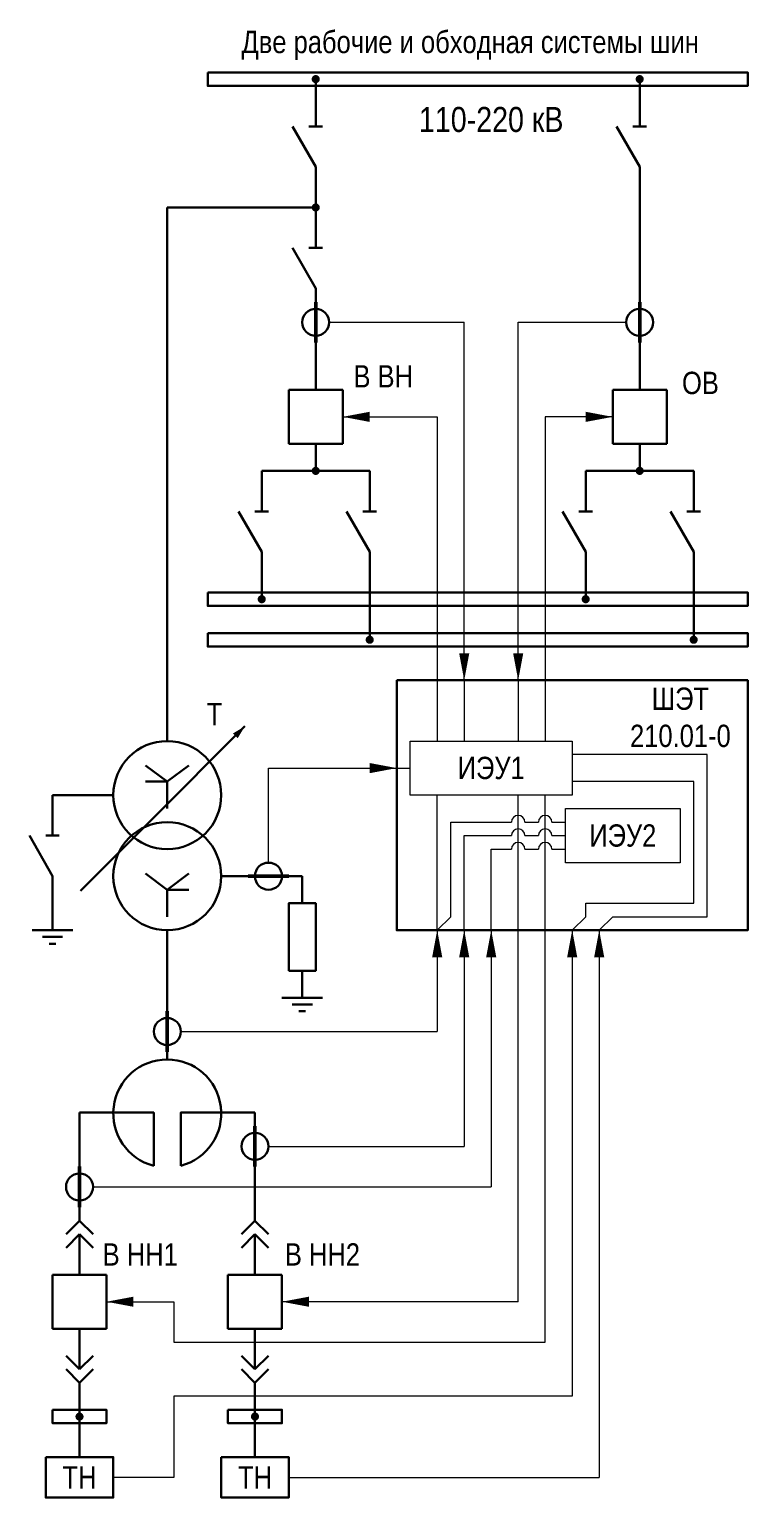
# Model space of a CAD drawing. Header units: millimetres. Extents: x 2410 to 4076, y 2105 to 2893.
# Drawn here: x 3069.7 to 3176.1, y 2676 to 2893.4 of the extents above; entities that cross this region are included whole.
import ezdxf
from ezdxf.enums import TextEntityAlignment as Align

# ---------------------------------------------------------------- set-up
doc = ezdxf.new("R2010")
doc.units = ezdxf.units.MM
doc.layers.add('Основная', color=7, linetype='Continuous', lineweight=30)
doc.layers.add('Тонкая', color=7, linetype='Continuous', lineweight=5)
doc.styles.add('Narrow', font='ARIALN.TTF', dxfattribs={"height": 1.8})
doc.styles.add('Вывод', font='tahoma.ttf', dxfattribs={"height": 2.5})
doc.styles.add('Компонент', font='ARIALN.TTF', dxfattribs={"height": 3.5})

# ---------------------------------------------------------------- blocks, each defined once
blk = doc.blocks.new('*U19')
at = {"layer": 'Основная'}
for p, q in [((0, 0), (-8, 0)), ((-8, -8), (-8, 0)), ((0, -8), (0, 0)), ((0, -8), (-8, -8))]:
    blk.add_line(p, q, dxfattribs=at)
at = {"layer": 'Основная', "style": 'Компонент'}
blk.add_attdef('ОУ', text='', height=3.5, dxfattribs=at).set_placement((-15, -3), align=Align.MIDDLE_CENTER)
blk = doc.blocks.new('*U41')
at = {"layer": 'Основная', "color": 0}
blk.add_line((0, 0), (6, 3.43), dxfattribs=at)
blk = doc.blocks.new('*U6')
at = {"layer": 'Основная', "color": 0}
blk.add_line((0, -1), (0, 1), dxfattribs=at)
blk = doc.blocks.new('*U15')
at = {"layer": 'Основная', "color": 0}
for p, q in [((0, 3), (0, 9)), ((0, -9), (0, -3))]:
    blk.add_line(p, q, dxfattribs=at)
at = {"ltscale": 0.25, "rotation": 89.99999999999999}
blk.add_blockref('*U6', (0, 3), dxfattribs=at)
at = {"layer": 'Основная', "ltscale": 0.25, "rotation": 89.99999999999999}
blk.add_blockref('*U41', (0, -3), dxfattribs=at)
at = {"layer": 'Основная'}
for tag, height, style, p in [('В1', 2.5, 'Вывод', (2, 7)), ('ОУ', 3.5, 'Компонент', (-12, 0)), ('В2', 2.5, 'Вывод', (2, -7))]:
    blk.add_attdef(tag, text='', height=height, dxfattribs=dict(at, style=style)).set_placement(p, align=Align.MIDDLE_CENTER)
blk = doc.blocks.new('*U101')
at = {"ltscale": 0.25}
blk.add_circle((0, 0), 2, dxfattribs=at)
at = {"layer": 'Основная', "color": 0, "lineweight": 50}
blk.add_line((0, -3), (0, 3), dxfattribs=at)
at = {"layer": 'Основная', "style": 'Компонент'}
blk.add_attdef('ОУ', text='', height=3.5, dxfattribs=at).set_placement((-6, 0), align=Align.MIDDLE_CENTER)
blk = doc.blocks.new('*U102')
at = {"ltscale": 0.25}
blk.add_circle((0, 0), 2, dxfattribs=at)
at = {"layer": 'Основная', "color": 0, "lineweight": 50}
blk.add_line((0, -3), (0, 3), dxfattribs=at)
at = {"layer": 'Основная', "style": 'Компонент'}
blk.add_attdef('ОУ', text='', height=3.5, dxfattribs=at).set_placement((-6, 0), align=Align.MIDDLE_CENTER)
blk = doc.blocks.new('*U103')
at = {"ltscale": 0.25}
for q in [(-3.2, 0.4), (3.2, 0.4), (0, -6), (3.21, -2)]:
    blk.add_line((0, -2), q, dxfattribs=at)
blk.add_circle((0, 0), 8, dxfattribs=at)
at = {"layer": 'Основная', "style": 'Компонент'}
blk.add_attdef('ОУ', text='', height=3.5, dxfattribs=at).set_placement((17, 0), align=Align.MIDDLE_CENTER)
blk = doc.blocks.new('*U104')
at = {"ltscale": 0.25}
for p, q in [((0, 0), (-20, 0)), ((14.44, 0), (0, 0))]:
    blk.add_line(p, q, dxfattribs=at)
blk.add_lwpolyline([(-18, 0, 1, 0, 0), (-20, 0, 0, 0, 0)], format="xyseb", dxfattribs=at)
at = {"layer": 'Основная', "style": 'Вывод'}
blk.add_attdef('ОС', text='', height=2.5, dxfattribs=at).set_placement((3, 2), align=Align.MIDDLE_CENTER)
blk = doc.blocks.new('*U92')
at = {"ltscale": 0.25}
for q in [(-3.2, 4.4), (3.2, 4.4), (0, -2), (3.21, 2)]:
    blk.add_line((0, 2), q, dxfattribs=at)
blk.add_circle((0, 0), 8, dxfattribs=at)
at = {"layer": 'Основная', "style": 'Компонент'}
blk.add_attdef('ОУ', text='', height=3.5, dxfattribs=at).set_placement((-17, 0), align=Align.MIDDLE_CENTER)
blk = doc.blocks.new('*U93')
at = {"ltscale": 0.25}
blk.add_circle((0, 0), 2, dxfattribs=at)
at = {"layer": 'Основная', "color": 0, "lineweight": 50}
blk.add_line((0, -3), (0, 3), dxfattribs=at)
at = {"layer": 'Основная', "style": 'Компонент'}
blk.add_attdef('ОУ', text='', height=3.5, dxfattribs=at).set_placement((-6, 0), align=Align.MIDDLE_CENTER)
blk = doc.blocks.new('*U95')
at = {"layer": 'Основная'}
for p, q in [((0, 3), (0, 0)), ((-3, 0), (3, 0)), ((-1.5, -1), (1.5, -1)), ((-0.5, -2), (0.5, -2))]:
    blk.add_line(p, q, dxfattribs=at)
blk = doc.blocks.new('*U96')
at = {"ltscale": 0.25}
blk.add_circle((0, 0), 2, dxfattribs=at)
at = {"layer": 'Основная', "color": 0, "lineweight": 50}
blk.add_line((0, -3), (0, 3), dxfattribs=at)
at = {"layer": 'Основная', "style": 'Компонент'}
blk.add_attdef('ОУ', text='', height=3.5, dxfattribs=at).set_placement((-6, 0), align=Align.MIDDLE_CENTER)
blk = doc.blocks.new('*U88')
at = {"ltscale": 0.25}
blk.add_circle((0, 0), 2, dxfattribs=at)
at = {"layer": 'Основная', "color": 0, "lineweight": 50}
blk.add_line((0, -3), (0, 3), dxfattribs=at)
at = {"layer": 'Основная', "style": 'Компонент'}
blk.add_attdef('ОУ', text='', height=3.5, dxfattribs=at).set_placement((-6, 0), align=Align.MIDDLE_CENTER)
blk = doc.blocks.new('*U89')
at = {"ltscale": 0.35}
blk.add_lwpolyline([(-2, -5), (-2, 5), (2, 5), (2, -5)], close=True, dxfattribs=at)
at = {"layer": 'Основная', "color": 0}
for p, q in [((0, 5), (0, 9)), ((0, -9), (0, -5))]:
    blk.add_line(p, q, dxfattribs=at)
at = {"layer": 'Основная'}
for tag, height, style, p in [('В1', 2.5, 'Вывод', (2, 7)), ('ОУ', 3.5, 'Компонент', (-6, 0)), ('В2', 2.5, 'Вывод', (2, -7))]:
    blk.add_attdef(tag, text='', height=height, dxfattribs=dict(at, style=style)).set_placement(p, align=Align.MIDDLE_CENTER)
blk = doc.blocks.new('*U90')
at = {"layer": 'Основная'}
for p, q in [((0, 3), (0, 0)), ((-3, 0), (3, 0)), ((-1.5, -1), (1.5, -1)), ((-0.5, -2), (0.5, -2))]:
    blk.add_line(p, q, dxfattribs=at)
blk = doc.blocks.new('*U91')
at = {"ltscale": 0.25}
blk.add_circle((0, 0), 2, dxfattribs=at)
at = {"layer": 'Основная', "color": 0, "lineweight": 50}
blk.add_line((3, 0), (-3, 0), dxfattribs=at)
at = {"layer": 'Основная', "style": 'Компонент'}
blk.add_attdef('ОУ', text='', height=3.5, dxfattribs=at).set_placement((0, -6), align=Align.MIDDLE_CENTER)
blk = doc.blocks.new('*U80')
at = {"layer": 'Основная', "ltscale": 0.25}
for p, q in [((2, 2), (0, 0)), ((0, 0), (2, -2))]:
    blk.add_line(p, q, dxfattribs=at)
blk = doc.blocks.new('*U65')
at = {"color": 0}
for p, q in [((0, 6), (0, 2)), ((0, 0), (0, -6))]:
    blk.add_line(p, q, dxfattribs=at)
at = {"color": 0, "ltscale": 0.25, "xscale": -1, "rotation": 90}
for p in [(0, 2), (0, 0)]:
    blk.add_blockref('*U80', p, dxfattribs=at)
at = {"layer": 'Основная'}
for tag, height, style, p in [('ОУ2', 3.5, 'Компонент', (-5, 6)), ('В2', 2.5, 'Вывод', (3, 6)), ('ОУ1', 3.5, 'Компонент', (-5, -6)), ('В1', 2.5, 'Вывод', (3, -6))]:
    blk.add_attdef(tag, text='', height=height, dxfattribs=dict(at, style=style)).set_placement(p, align=Align.MIDDLE_CENTER)
blk = doc.blocks.new('*U66')
at = {"color": 0}
for p, q in [((0, 0), (0, 6)), ((0, -6), (0, -2))]:
    blk.add_line(p, q, dxfattribs=at)
at = {"color": 0, "ltscale": 0.25, "rotation": 89.99999999999999}
for p in [(0, 0), (0, -2)]:
    blk.add_blockref('*U80', p, dxfattribs=at)
at = {"layer": 'Основная'}
for tag, height, style, p in [('ОУ1', 3.5, 'Компонент', (-5, 6)), ('В1', 2.5, 'Вывод', (3, 6)), ('ОУ2', 3.5, 'Компонент', (-5, -6)), ('В2', 2.5, 'Вывод', (3, -6))]:
    blk.add_attdef(tag, text='', height=height, dxfattribs=dict(at, style=style)).set_placement(p, align=Align.MIDDLE_CENTER)

msp = doc.modelspace()

# ---------------------------------------------------------------- linework, layer by layer
at = {"layer": 'Основная'}
for p, q in [((3112.14, 2885.05), (3112.14, 2886.05)), ((3160.14, 2885.05), (3160.14, 2886.05)), ((3112.14, 2867.05), (3090.14, 2867.05)), ((3090.14, 2867.05), (3090.14, 2788.05)), ((3160.14, 2867.05), (3160.14, 2849.05)), ((3112.14, 2849.05), (3112.14, 2840.05)), ((3160.14, 2849.05), (3160.14, 2840.05)), ((3112.14, 2832.05), (3112.14, 2828.05)), ((3160.14, 2832.05), (3160.14, 2828.05)), ((3104.14, 2828.05), (3112.14, 2828.05)), ((3112.14, 2828.05), (3120.14, 2828.05)), ((3152.14, 2828.05), (3160.14, 2828.05)), ((3160.14, 2828.05), (3168.14, 2828.05)), ((3104.14, 2810.05), (3104.14, 2809.05)), ((3120.14, 2810.05), (3120.14, 2804.05)), ((3152.14, 2810.05), (3152.14, 2809.05)), ((3168.14, 2810.05), (3168.14, 2804.05)), ((3120.14, 2804.05), (3120.14, 2803.05)), ((3168.14, 2804.05), (3168.14, 2803.05)), ((3101.14, 2768.05), (3110.14, 2768.05)), ((3090.14, 2747.05), (3090.14, 2743.05)), ((3090.14, 2742.05), (3090.14, 2743.05)), ((3077.14, 2689.05), (3077.14, 2687.05)), ((3103.14, 2689.05), (3103.14, 2687.05)), ((3077.14, 2687.05), (3077.14, 2682.05)), ((3103.14, 2687.05), (3103.14, 2682.05))]:
    msp.add_line(p, q, dxfattribs=at)
for points in [[(3096.14, 2887.05), (3176.14, 2887.05), (3176.14, 2885.05), (3096.14, 2885.05)], [(3096.14, 2810.05), (3176.14, 2810.05), (3176.14, 2808.05), (3096.14, 2808.05)], [(3096.14, 2804.05), (3176.14, 2804.05), (3176.14, 2802.05), (3096.14, 2802.05)], [(3124.14, 2797.05), (3176.14, 2797.05), (3176.14, 2760.05), (3124.14, 2760.05)], [(3073.14, 2689.05), (3081.14, 2689.05), (3081.14, 2687.05), (3073.14, 2687.05)], [(3099.14, 2689.05), (3107.14, 2689.05), (3107.14, 2687.05), (3099.14, 2687.05)], [(3072.14, 2682.05), (3082.14, 2682.05), (3082.14, 2676.05), (3072.14, 2676.05)], [(3098.14, 2682.05), (3108.14, 2682.05), (3108.14, 2676.05), (3098.14, 2676.05)]]:
    msp.add_lwpolyline(points, close=True, dxfattribs=at)
at = {"layer": 'Основная', "ltscale": 0.25, "const_width": 0.6}
for points in [[(3111.84, 2886.05, 1), (3112.44, 2886.05, 1)], [(3159.84, 2886.05, 1), (3160.44, 2886.05, 1)], [(3112.44, 2867.05, 1), (3111.84, 2867.05, 1)], [(3112.44, 2828.05, 1), (3111.84, 2828.05, 1)], [(3160.44, 2828.05, 1), (3159.84, 2828.05, 1)], [(3103.84, 2809.05, 1), (3104.44, 2809.05, 1)], [(3151.84, 2809.05, 1), (3152.44, 2809.05, 1)], [(3119.84, 2803.05, 1), (3120.44, 2803.05, 1)], [(3167.84, 2803.05, 1), (3168.44, 2803.05, 1)], [(3076.84, 2688.05, 1), (3077.44, 2688.05, 1)], [(3102.84, 2688.05, 1), (3103.44, 2688.05, 1)]]:
    msp.add_lwpolyline(points, format="xyb", close=True, dxfattribs=at)
at = {"layer": 'Основная'}
for points in [[(3073.14, 2780.05), (3075.14, 2780.05)], [(3074.14, 2780.05), (3082.14, 2780.05)], [(3098.14, 2768.05), (3101.14, 2768.05)], [(3090.14, 2760.05), (3090.14, 2747.05)], [(3090.14, 2741.05), (3090.14, 2742.05)], [(3077.14, 2718.05), (3077.14, 2733.05)], [(3077.14, 2733.05), (3088.14, 2733.05), (3088.14, 2725.18)], [(3077.14, 2733.05), (3088.14, 2733.05)], [(3103.14, 2733.05), (3092.14, 2733.05), (3092.14, 2725.18)], [(3092.14, 2733.05), (3103.14, 2733.05)], [(3103.14, 2718.05), (3103.14, 2733.05)]]:
    msp.add_lwpolyline(points, dxfattribs=at)
at = {"layer": 'Основная', "ltscale": 0.25}
msp.add_arc((3090.14, 2732.92), 8, 284.4775, 255.5225, dxfattribs=at)
at = {"layer": 'Тонкая'}
for p, q in [((3114.14, 2850.05), (3134.14, 2850.05)), ((3134.14, 2797.05), (3134.14, 2850.05)), ((3142.14, 2797.05), (3142.14, 2850.05)), ((3142.14, 2850.05), (3158.14, 2850.05)), ((3116.14, 2836.05), (3130.14, 2836.05)), ((3130.14, 2836.05), (3130.14, 2797.05)), ((3156.14, 2836.05), (3146.14, 2836.05)), ((3146.14, 2836.05), (3146.14, 2797.05)), ((3130.14, 2797.05), (3130.14, 2788.05)), ((3134.14, 2797.05), (3134.14, 2788.05)), ((3142.14, 2797.05), (3142.14, 2788.05)), ((3146.14, 2797.05), (3146.14, 2788.05)), ((3170.14, 2786.05), (3150.14, 2786.05)), ((3170.14, 2762.05), (3170.14, 2786.05)), ((3105.14, 2770.05), (3105.14, 2784.05)), ((3105.14, 2784.05), (3124.14, 2784.05)), ((3124.14, 2784.05), (3126.14, 2784.05)), ((3168.14, 2782.05), (3150.14, 2782.05)), ((3168.14, 2764.05), (3168.14, 2782.05)), ((3130.14, 2760.05), (3130.14, 2780.05)), ((3142.14, 2760.05), (3142.14, 2780.05)), ((3146.14, 2760.05), (3146.14, 2780.05)), ((3132.14, 2776.05), (3141.14, 2776.05)), ((3132.14, 2762.05), (3132.14, 2776.05)), ((3143.14, 2776.05), (3145.14, 2776.05)), ((3147.14, 2776.05), (3149.14, 2776.05)), ((3134.14, 2760.05), (3134.14, 2774.05)), ((3134.14, 2774.05), (3141.14, 2774.05)), ((3143.14, 2774.05), (3145.14, 2774.05)), ((3147.14, 2774.05), (3149.14, 2774.05)), ((3138.14, 2760.05), (3138.14, 2772.05)), ((3138.14, 2772.05), (3141.14, 2772.05)), ((3143.14, 2772.05), (3145.14, 2772.05)), ((3147.14, 2772.05), (3149.14, 2772.05)), ((3152.14, 2762.05), (3152.14, 2764.05)), ((3152.14, 2764.05), (3168.14, 2764.05)), ((3130.14, 2760.05), (3132.14, 2762.05)), ((3150.14, 2760.05), (3152.14, 2762.05)), ((3154.14, 2760.05), (3156.14, 2762.05)), ((3156.14, 2762.05), (3170.14, 2762.05)), ((3130.14, 2760.05), (3130.14, 2745.05)), ((3134.14, 2760.05), (3134.14, 2728.05)), ((3138.14, 2760.05), (3138.14, 2722.05)), ((3142.14, 2705.05), (3142.14, 2760.05)), ((3146.14, 2699.05), (3146.14, 2760.05)), ((3150.14, 2760.05), (3150.14, 2691.05)), ((3154.14, 2760.05), (3154.14, 2679.05)), ((3092.14, 2745.05), (3130.14, 2745.05)), ((3105.14, 2728.05), (3134.14, 2728.05)), ((3079.14, 2722.05), (3138.14, 2722.05)), ((3081.14, 2705.05), (3091.14, 2705.05)), ((3091.14, 2705.05), (3091.14, 2699.05)), ((3142.14, 2705.05), (3107.14, 2705.05)), ((3091.14, 2699.05), (3146.14, 2699.05)), ((3150.14, 2691.05), (3091.14, 2691.05)), ((3091.14, 2691.05), (3091.14, 2679.05)), ((3091.14, 2679.05), (3082.14, 2679.05)), ((3108.14, 2679.05), (3154.14, 2679.05))]:
    msp.add_line(p, q, dxfattribs=at)
at = {"layer": 'Тонкая', "ltscale": 0.3}
for points in [[(3116.14, 2836.05, 0, 1.5, 0), (3120.14, 2836.05, 0, 0, 0)], [(3156.14, 2836.05, 0, 1.5, 0), (3152.14, 2836.05, 0, 0, 0)], [(3134.14, 2797.05, 0, 1.5, 0), (3134.14, 2801.05, 0, 0, 0)], [(3142.14, 2797.05, 0, 1.5, 0), (3142.14, 2801.05, 0, 0, 0)], [(3124.14, 2784.05, 0, 1.5, 0), (3120.14, 2784.05, 0, 0, 0)], [(3130.14, 2760.05, 0, 1.5, 0), (3130.14, 2756.05, 0, 0, 0)], [(3134.14, 2760.05, 0, 1.5, 0), (3134.14, 2756.05, 0, 0, 0)], [(3138.14, 2760.05, 0, 1.5, 0), (3138.14, 2756.05, 0, 0, 0)], [(3150.14, 2760.05, 0, 1.5, 0), (3150.14, 2756.05, 0, 0, 0)], [(3154.14, 2760.05, 0, 1.5, 0), (3154.14, 2756.05, 0, 0, 0)], [(3081.14, 2705.05, 0, 1.5, 0), (3085.14, 2705.05, 0, 0, 0)], [(3107.14, 2705.05, 0, 1.5, 0), (3111.14, 2705.05, 0, 0, 0)]]:
    msp.add_lwpolyline(points, format="xyseb", dxfattribs=at)
at = {"layer": 'Тонкая'}
for points in [[(3126.14, 2788.05), (3150.14, 2788.05), (3150.14, 2780.05), (3126.14, 2780.05)], [(3149.14, 2778.05), (3166.14, 2778.05), (3166.14, 2770.05), (3149.14, 2770.05)]]:
    msp.add_lwpolyline(points, close=True, dxfattribs=at)
for centre in [(3142.14, 2776.05), (3146.14, 2776.05), (3142.14, 2774.05), (3146.14, 2774.05), (3142.14, 2772.05), (3146.14, 2772.05)]:
    msp.add_arc(centre, 1, 0, 180, dxfattribs=at)

# ---------------------------------------------------------------- block references
at = {"layer": 'Основная'}
for p in [(3112.14, 2876.05), (3160.14, 2876.05), (3112.14, 2858.05), (3104.14, 2819.05), (3120.14, 2819.05), (3152.14, 2819.05), (3168.14, 2819.05)]:
    msp.add_blockref('*U15', p, dxfattribs=at)
at = {"layer": 'Основная', "ltscale": 0.25}
for name, p in [('*U101', (3112.14, 2850.05)), ('*U102', (3160.14, 2850.05)), ('*U15', (3073.14, 2771.05)), ('*U91', (3105.14, 2768.05)), ('*U95', (3073.14, 2760.05)), ('*U90', (3110.14, 2750.05)), ('*U93', (3090.14, 2745.05)), ('*U88', (3103.14, 2728.05)), ('*U96', (3077.14, 2722.05)), ('*U65', (3077.14, 2715.05)), ('*U65', (3103.14, 2715.05)), ('*U19', (3081.14, 2709.05)), ('*U19', (3107.14, 2709.05)), ('*U66', (3077.14, 2695.05)), ('*U66', (3103.14, 2695.05))]:
    msp.add_blockref(name, p, dxfattribs=at)
for name, p, rotation in [('*U19', (3108.14, 2832.05), 180), ('*U19', (3156.14, 2832.05), 180), ('*U104', (3087.5, 2776.1), 224.9999999999999)]:
    msp.add_blockref(name, p, dxfattribs=dict(at, rotation=rotation))
at = {"layer": 'Основная', "ltscale": 0.35, "xscale": -1}
msp.add_blockref('*U92', (3090.14, 2780.05), dxfattribs=at)
at = {"layer": 'Основная', "ltscale": 0.35}
for name, p in [('*U103', (3090.14, 2768.05)), ('*U89', (3110.14, 2759.05))]:
    msp.add_blockref(name, p, dxfattribs=at)

# ---------------------------------------------------------------- texts
at = {"layer": 'Основная', "style": 'Narrow'}
for s, insert, char_height, width, attachment_point in [('\\pxt3;Две рабочие и обходная системы шин', (3101.14, 2891.05), 3.3, 76.4846, 4), ('\\pxi-3,l3,t3;110-220 кВ', (3138.14, 2880.05), 3.7, 53.3807, 5), ('\\pxi-3,l3,t3;В ВН', (3122.14, 2842.05), 3.3, 10, 5), ('\\pxi-3,l3,t3;ОВ', (3169.14, 2841.05), 3.3, 10, 5), ('\\pxqc;ШЭТ 210.01-0', (3166.17, 2791.55), 3.3, 21.9243, 5), ('\\pxi-3,l3,t3;T', (3097.14, 2792.05), 3.3, 21.8485, 5), ('\\pxqc;ИЭУ1', (3138.14, 2784.05), 3.3, 24, 5), ('\\pxqc;ИЭУ2', (3157.64, 2774.05), 3.3, 17, 5), ('\\pxi-3,l3,t3;В НН1', (3086.14, 2712.05), 3.3, 21.8485, 5), ('\\pxi-3,l3,t3;В НН2', (3113.14, 2712.05), 3.3, 21.8485, 5), ('\\pxqc;ТН', (3077.14, 2679.05), 3.3, 10, 5), ('\\pxqc;ТН', (3103.14, 2679.05), 3.3, 21.8485, 5)]:
    msp.add_mtext(s, dxfattribs=dict(at, insert=insert, char_height=char_height, width=width, attachment_point=attachment_point))

doc.saveas('drawing.dxf')
